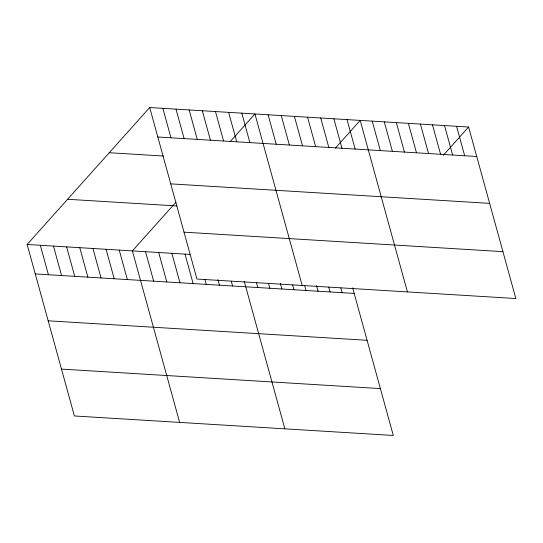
<?xml version="1.0" encoding="UTF-8"?>
<svg xmlns="http://www.w3.org/2000/svg" width="543" height="543" viewBox="0 0 543 543"><rect width="100%" height="100%" fill="white"/><g stroke="black" fill="none" stroke-linecap="round" stroke-linejoin="round"><path stroke-width="0.81" d="M352.645 287.851L393.302 435.466L74.391 415.972L27.15 244.465L149.698 107.534L468.609 127.028L515.85 298.535L196.939 279.041L149.698 107.534M176.034 202.132L132.39 250.9L179.631 422.406M230.225 141.58L254.939 113.962L302.179 285.475M335.465 148.015L360.179 120.397L407.42 291.903M443.332 155.271L468.609 127.028M157.809 136.992L476.727 156.493M109.258 152.719L163.524 156.038M170.726 183.867L489.637 203.367M67.59 199.274L176.943 205.96M184.023 232.166L502.94 251.66M27.15 244.465L189.948 254.416M35.268 273.93L354.179 293.424M48.178 320.804L367.088 340.298M61.481 369.097L380.392 388.591M456.561 126.288L464.679 155.753M444.513 125.555L452.631 155.02M432.466 124.815L440.583 154.28M420.418 124.082L428.536 153.547M408.37 123.342L416.488 152.807M396.322 122.609L404.44 152.074M384.274 121.87L392.392 151.334M372.226 121.137L380.344 150.601M347.025 119.596L355.142 149.06M333.87 118.788L341.981 148.253M320.716 117.987L328.827 147.452M307.555 117.179L315.673 146.644M294.401 116.378L302.519 145.843M340.814 287.912L342.131 292.691M328.766 287.172L330.083 291.951M281.247 115.571L289.365 145.035M316.501 285.638L318.035 291.218M268.093 114.77L276.211 144.234M304.671 285.699L305.987 290.478M292.623 284.966L293.939 289.745M241.784 113.161L249.895 142.626M280.358 283.432L281.892 289.005M228.63 112.353L236.741 141.818M268.527 283.494L269.844 288.272M215.469 111.553L223.587 141.017M256.479 282.754L257.796 287.532M202.315 110.745L210.433 140.209M244.214 281.22L284.871 428.841M189.161 109.944L197.279 139.408M231.277 281.213L232.594 285.991M176.007 109.143L184.125 138.601M217.899 279.611L219.44 285.19M162.852 108.335L170.97 137.8M204.969 279.604L206.286 284.383M185.014 254.117L193.125 283.582M171.859 253.309L179.971 282.774M158.699 252.509L166.816 281.973M145.544 251.701L153.662 281.165M119.236 250.092L127.354 279.557M106.082 249.291L114.2 278.756M92.928 248.484L101.039 277.948M79.773 247.683L87.885 277.147M66.613 246.875L74.73 276.339M53.458 246.074L61.576 275.539M40.304 245.266L48.422 274.731"/></g></svg>
